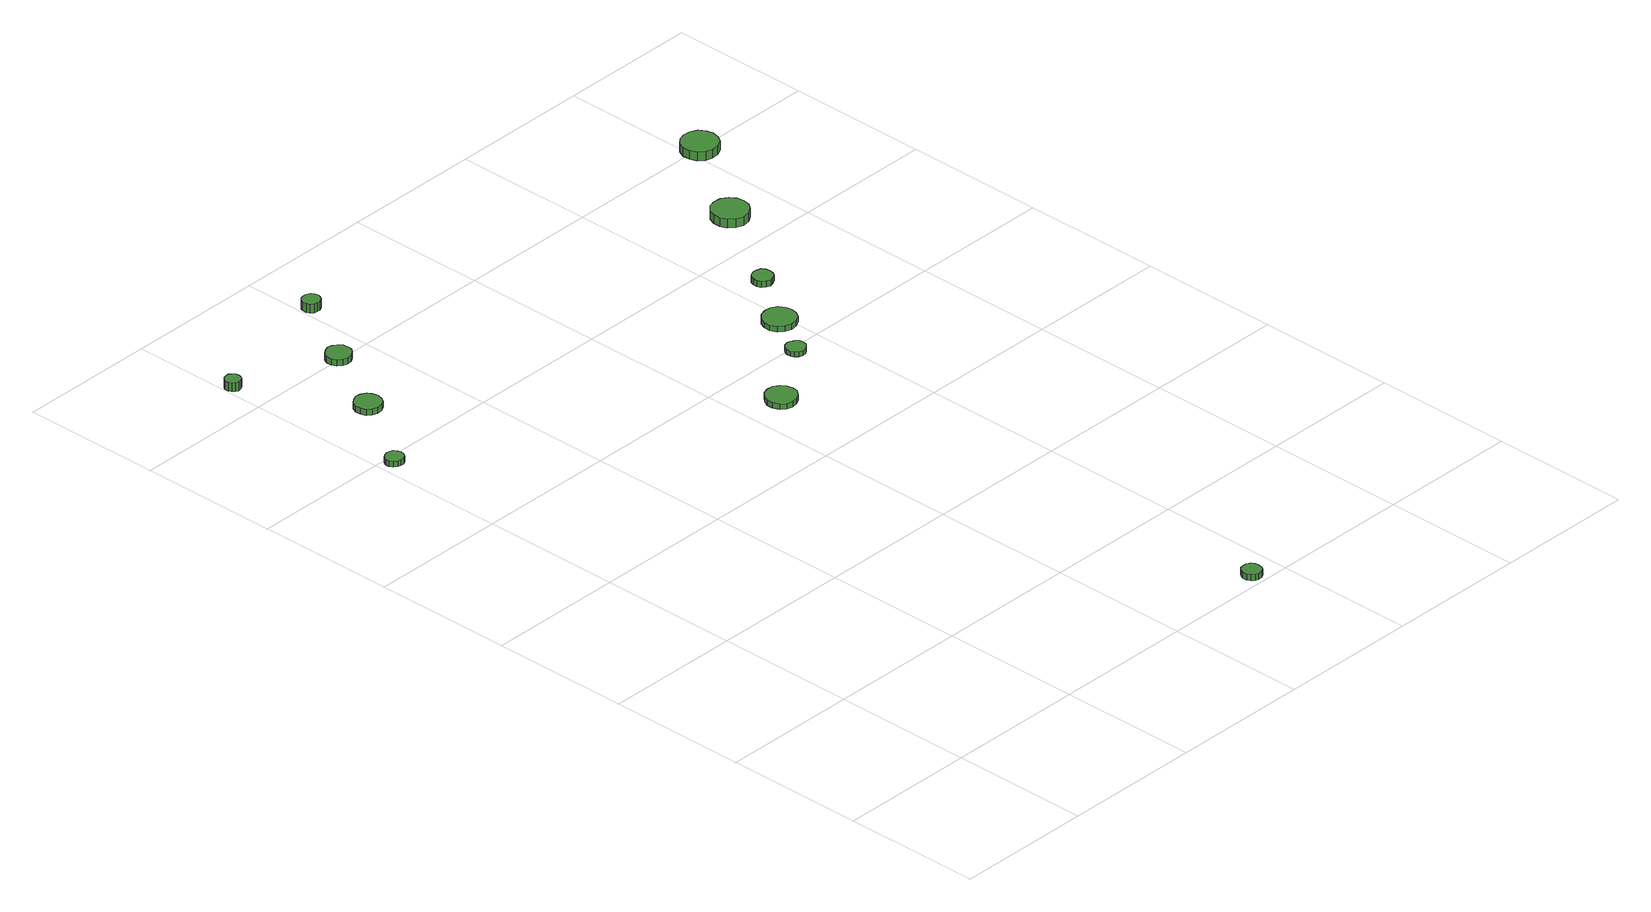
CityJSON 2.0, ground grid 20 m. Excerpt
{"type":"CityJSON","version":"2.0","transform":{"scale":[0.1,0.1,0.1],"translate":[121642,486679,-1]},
"CityObjects":{
"tree1":{"type":"SolitaryVegetationObject","attributes":{"function":"something"},"geometry":[{"type":"MultiSurface","lod":"1","boundaries":[[[0,1,2,3,4,5,6,7,8,9,10,11,12,13,14]],[[15,16,17,18,19,20,21,22,23,24,25,26,27,28,29]],[[0,29,28,1]],[[1,28,27,2]],[[2,27,26,3]],[[3,26,25,4]],[[4,25,24,5]],[[5,24,23,6]],[[6,23,22,7]],[[7,22,21,8]],[[8,21,20,9]],[[9,20,19,10]],[[10,19,18,11]],[[11,18,17,12]],[[12,17,16,13]],[[13,16,15,14]],[[14,15,29,0]]]}]},
"tree2":{"type":"SolitaryVegetationObject","attributes":{"function":"something"},"geometry":[{"type":"MultiSurface","lod":"1","boundaries":[[[30,31,32,33,34,35,36,37,38,39,40,41,42,43,44]],[[45,46,47,48,49,50,51,52,53,54,55,56,57,58,59]],[[30,59,58,31]],[[31,58,57,32]],[[32,57,56,33]],[[33,56,55,34]],[[34,55,54,35]],[[35,54,53,36]],[[36,53,52,37]],[[37,52,51,38]],[[38,51,50,39]],[[39,50,49,40]],[[40,49,48,41]],[[41,48,47,42]],[[42,47,46,43]],[[43,46,45,44]],[[44,45,59,30]]]}]},
"tree3":{"type":"SolitaryVegetationObject","attributes":{"function":"something"},"geometry":[{"type":"MultiSurface","lod":"1","boundaries":[[[60,61,62,63,64,65,66,67,68,69,70,71,72,73,74]],[[75,76,77,78,79,80,81,82,83,84,85,86,87,88,89]],[[60,89,88,61]],[[61,88,87,62]],[[62,87,86,63]],[[63,86,85,64]],[[64,85,84,65]],[[65,84,83,66]],[[66,83,82,67]],[[67,82,81,68]],[[68,81,80,69]],[[69,80,79,70]],[[70,79,78,71]],[[71,78,77,72]],[[72,77,76,73]],[[73,76,75,74]],[[74,75,89,60]]]}]},
"tree4":{"type":"SolitaryVegetationObject","attributes":{"function":"something"},"geometry":[{"type":"MultiSurface","lod":"1","boundaries":[[[90,91,92,93,94,95,96,97,98,99,100,101,102,103,104]],[[105,106,107,108,109,110,111,112,113,114,115,116,117,118,119]],[[90,119,118,91]],[[91,118,117,92]],[[92,117,116,93]],[[93,116,115,94]],[[94,115,114,95]],[[95,114,113,96]],[[96,113,112,97]],[[97,112,111,98]],[[98,111,110,99]],[[99,110,109,100]],[[100,109,108,101]],[[101,108,107,102]],[[102,107,106,103]],[[103,106,105,104]],[[104,105,119,90]]]}]},
"tree5":{"type":"SolitaryVegetationObject","attributes":{"function":"something"},"geometry":[{"type":"MultiSurface","lod":"1","boundaries":[[[120,121,122,123,124,125,126,127,128,129,130,131,132,133,134]],[[135,136,137,138,139,140,141,142,143,144,145,146,147,148,149]],[[120,149,148,121]],[[121,148,147,122]],[[122,147,146,123]],[[123,146,145,124]],[[124,145,144,125]],[[125,144,143,126]],[[126,143,142,127]],[[127,142,141,128]],[[128,141,140,129]],[[129,140,139,130]],[[130,139,138,131]],[[131,138,137,132]],[[132,137,136,133]],[[133,136,135,134]],[[134,135,149,120]]]}]},
"tree6":{"type":"SolitaryVegetationObject","attributes":{"function":"something"},"geometry":[{"type":"MultiSurface","lod":"1","boundaries":[[[150,151,152,153,154,155,156,157,158,159,160,161,162,163,164]],[[165,166,167,168,169,170,171,172,173,174,175,176,177,178,179]],[[150,179,178,151]],[[151,178,177,152]],[[152,177,176,153]],[[153,176,175,154]],[[154,175,174,155]],[[155,174,173,156]],[[156,173,172,157]],[[157,172,171,158]],[[158,171,170,159]],[[159,170,169,160]],[[160,169,168,161]],[[161,168,167,162]],[[162,167,166,163]],[[163,166,165,164]],[[164,165,179,150]]]}]},
"tree7":{"type":"SolitaryVegetationObject","attributes":{"function":"something"},"geometry":[{"type":"MultiSurface","lod":"1","boundaries":[[[180,181,182,183,184,185,186,187,188,189,190,191,192,193,194]],[[195,196,197,198,199,200,201,202,203,204,205,206,207,208,209]],[[180,209,208,181]],[[181,208,207,182]],[[182,207,206,183]],[[183,206,205,184]],[[184,205,204,185]],[[185,204,203,186]],[[186,203,202,187]],[[187,202,201,188]],[[188,201,200,189]],[[189,200,199,190]],[[190,199,198,191]],[[191,198,197,192]],[[192,197,196,193]],[[193,196,195,194]],[[194,195,209,180]]]}]},
"tree8":{"type":"SolitaryVegetationObject","attributes":{"function":"something"},"geometry":[{"type":"MultiSurface","lod":"1","boundaries":[[[210,211,212,213,214,215,216,217,218,219,220,221,222,223,224]],[[225,226,227,228,229,230,231,232,233,234,235,236,237,238,239]],[[210,239,238,211]],[[211,238,237,212]],[[212,237,236,213]],[[213,236,235,214]],[[214,235,234,215]],[[215,234,233,216]],[[216,233,232,217]],[[217,232,231,218]],[[218,231,230,219]],[[219,230,229,220]],[[220,229,228,221]],[[221,228,227,222]],[[222,227,226,223]],[[223,226,225,224]],[[224,225,239,210]]]}]},
"tree9":{"type":"SolitaryVegetationObject","attributes":{"function":"something"},"geometry":[{"type":"MultiSurface","lod":"1","boundaries":[[[240,241,242,243,244,245,246,247,248,249,250,251,252,253,254]],[[255,256,257,258,259,260,261,262,263,264,265,266,267,268,269]],[[240,269,268,241]],[[241,268,267,242]],[[242,267,266,243]],[[243,266,265,244]],[[244,265,264,245]],[[245,264,263,246]],[[246,263,262,247]],[[247,262,261,248]],[[248,261,260,249]],[[249,260,259,250]],[[250,259,258,251]],[[251,258,257,252]],[[252,257,256,253]],[[253,256,255,254]],[[254,255,269,240]]]}]},
"tree10":{"type":"SolitaryVegetationObject","attributes":{"function":"something"},"geometry":[{"type":"MultiSurface","lod":"1","boundaries":[[[270,271,272,273,274,275,276,277,278,279,280,281,282,283,284]],[[285,286,287,288,289,290,291,292,293,294,295,296,297,298,299]],[[270,299,298,271]],[[271,298,297,272]],[[272,297,296,273]],[[273,296,295,274]],[[274,295,294,275]],[[275,294,293,276]],[[276,293,292,277]],[[277,292,291,278]],[[278,291,290,279]],[[279,290,289,280]],[[280,289,288,281]],[[281,288,287,282]],[[282,287,286,283]],[[283,286,285,284]],[[284,285,299,270]]]}]},
"tree11":{"type":"SolitaryVegetationObject","attributes":{"function":"something"},"geometry":[{"type":"MultiSurface","lod":"1","boundaries":[[[300,301,302,303,304,305,306,307,308,309,310,311,312,313,314]],[[315,316,317,318,319,320,321,322,323,324,325,326,327,328,329]],[[300,329,328,301]],[[301,328,327,302]],[[302,327,326,303]],[[303,326,325,304]],[[304,325,324,305]],[[305,324,323,306]],[[306,323,322,307]],[[307,322,321,308]],[[308,321,320,309]],[[309,320,319,310]],[[310,319,318,311]],[[311,318,317,312]],[[312,317,316,313]],[[313,316,315,314]],[[314,315,329,300]]]}]},
"tree12":{"type":"SolitaryVegetationObject","attributes":{"function":"something"},"geometry":[{"type":"MultiSurface","lod":"1","boundaries":[[[330,331,332,333,334,335,336,337,338,339,340,341,342,343,344]],[[345,346,347,348,349,350,351,352,353,354,355,356,357,358,359]],[[330,359,358,331]],[[331,358,357,332]],[[332,357,356,333]],[[333,356,355,334]],[[334,355,354,335]],[[335,354,353,336]],[[336,353,352,337]],[[337,352,351,338]],[[338,351,350,339]],[[339,350,349,340]],[[340,349,348,341]],[[341,348,347,342]],[[342,347,346,343]],[[343,346,345,344]],[[344,345,359,330]]]}]}
},
"vertices":[
[37,989,15],[36,994,15],[33,999,15],[28,1001,15],[23,1002,15],[18,1000,15],[14,997,15],[11,992,15],[11,987,15],[14,982,15],[18,978,15],[23,977,15],[28,977,15],[33,980,15],[36,984,15],[36,984,7],[33,980,7],[28,977,7],[23,977,7],[18,978,7],[14,982,7],[11,987,7],[11,992,7],[14,997,7],[18,1000,7],[23,1002,7],[28,1001,7],[33,999,7],[36,994,7],[37,989,7],
[24,1255,20],[24,1260,20],[21,1263,20],[17,1266,20],[12,1266,20],[8,1265,20],[5,1262,20],[3,1258,20],[3,1253,20],[5,1249,20],[8,1246,20],[12,1244,20],[17,1245,20],[21,1247,20],[24,1251,20],[24,1251,7],[21,1247,7],[17,1245,7],[12,1244,7],[8,1246,7],[5,1249,7],[3,1253,7],[3,1258,7],[5,1262,7],[8,1265,7],[12,1266,7],[17,1266,7],[21,1263,7],[24,1260,7],[24,1255,7],
[113,1099,16],[111,1107,16],[107,1113,16],[100,1117,16],[92,1118,16],[85,1115,16],[79,1110,16],[76,1103,16],[76,1095,16],[79,1088,16],[85,1083,16],[92,1080,16],[100,1081,16],[107,1085,16],[111,1091,16],[111,1091,7],[107,1085,7],[100,1081,7],[92,1080,7],[85,1083,7],[79,1088,7],[76,1095,7],[76,1103,7],[79,1110,7],[85,1115,7],[92,1118,7],[100,1117,7],[107,1113,7],[111,1107,7],[113,1099,7],
[169,1202,17],[168,1209,17],[163,1215,17],[157,1219,17],[150,1220,17],[143,1217,17],[137,1212,17],[134,1206,17],[134,1198,17],[137,1192,17],[143,1187,17],[150,1185,17],[157,1185,17],[163,1189,17],[168,1195,17],[168,1195,8],[163,1189,8],[157,1185,8],[150,1185,8],[143,1187,8],[137,1192,8],[134,1198,8],[134,1206,8],[137,1212,8],[143,1217,8],[150,1220,8],[157,1219,8],[163,1215,8],[168,1209,8],[169,1202,8],
[572,19,17],[571,24,17],[568,29,17],[563,32,17],[557,32,17],[552,31,17],[548,27,17],[546,22,17],[546,16,17],[548,11,17],[552,7,17],[557,5,17],[563,6,17],[568,9,17],[571,13,17],[571,13,8],[568,9,8],[563,6,8],[557,5,8],[552,7,8],[548,11,8],[546,16,8],[546,22,8],[548,27,8],[552,31,8],[557,32,8],[563,32,8],[568,29,8],[571,24,8],[572,19,8],
[224,1304,24],[223,1309,24],[220,1313,24],[215,1316,24],[210,1316,24],[205,1315,24],[201,1311,24],[199,1307,24],[199,1301,24],[201,1297,24],[205,1293,24],[210,1292,24],[215,1292,24],[220,1295,24],[223,1299,24],[223,1299,11],[220,1295,11],[215,1292,11],[210,1292,11],[205,1293,11],[201,1297,11],[199,1301,11],[199,1307,11],[201,1311,11],[205,1315,11],[210,1316,11],[215,1316,11],[220,1313,11],[223,1309,11],[224,1304,11],
[478,727,17],[476,736,17],[470,743,17],[463,748,17],[454,749,17],[445,746,17],[439,740,17],[435,732,17],[435,723,17],[439,714,17],[445,708,17],[454,706,17],[463,707,17],[470,711,17],[476,718,17],[476,718,9],[470,711,9],[463,707,9],[454,706,9],[445,708,9],[439,714,9],[435,723,9],[435,732,9],[439,740,9],[445,746,9],[454,749,9],[463,748,9],[470,743,9],[476,736,9],[478,727,9],
[567,792,15],[566,798,15],[562,802,15],[557,805,15],[552,806,15],[546,804,15],[542,800,15],[540,795,15],[540,789,15],[542,784,15],[546,780,15],[552,778,15],[557,779,15],[562,782,15],[566,786,15],[566,786,8],[562,782,8],[557,779,8],[552,778,8],[546,780,8],[542,784,8],[540,789,8],[540,795,8],[542,800,8],[546,804,8],[552,806,8],[557,805,8],[562,802,8],[566,798,8],[567,792,8],
[612,853,16],[610,862,16],[605,870,16],[596,875,16],[587,876,16],[577,873,16],[570,867,16],[566,858,16],[566,848,16],[570,839,16],[577,833,16],[587,830,16],[596,831,16],[605,836,16],[610,844,16],[610,844,8],[605,836,8],[596,831,8],[587,830,8],[577,833,8],[570,839,8],[566,848,8],[566,858,8],[570,867,8],[577,873,8],[587,876,8],[596,875,8],[605,870,8],[610,862,8],[612,853,8],
[658,933,17],[657,939,17],[654,944,17],[648,946,17],[643,947,17],[637,945,17],[632,941,17],[630,936,17],[630,930,17],[632,924,17],[637,920,17],[643,918,17],[648,919,17],[654,922,17],[657,927,17],[657,927,8],[654,922,8],[648,919,8],[643,918,8],[637,920,8],[632,924,8],[630,930,8],[630,936,8],[632,941,8],[637,945,8],[643,947,8],[648,946,8],[654,944,8],[657,939,8],[658,933,8],
[751,1064,21],[749,1074,21],[743,1082,21],[734,1088,21],[723,1089,21],[713,1086,21],[705,1078,21],[701,1069,21],[701,1058,21],[705,1049,21],[713,1042,21],[723,1038,21],[734,1039,21],[743,1045,21],[749,1053,21],[749,1053,8],[743,1045,8],[734,1039,8],[723,1038,8],[713,1042,8],[705,1049,8],[701,1058,8],[701,1069,8],[705,1078,8],[713,1086,8],[723,1089,8],[734,1088,8],[743,1082,8],[749,1074,8],[751,1064,8],
[832,1190,28],[830,1200,28],[824,1209,28],[814,1214,28],[804,1215,28],[794,1212,28],[786,1205,28],[782,1195,28],[782,1185,28],[786,1175,28],[794,1168,28],[804,1165,28],[814,1166,28],[824,1171,28],[830,1180,28],[830,1180,15],[824,1171,15],[814,1166,15],[804,1165,15],[794,1168,15],[786,1175,15],[782,1185,15],[782,1195,15],[786,1205,15],[794,1212,15],[804,1215,15],[814,1214,15],[824,1209,15],[830,1200,15],[832,1190,15]
]}
